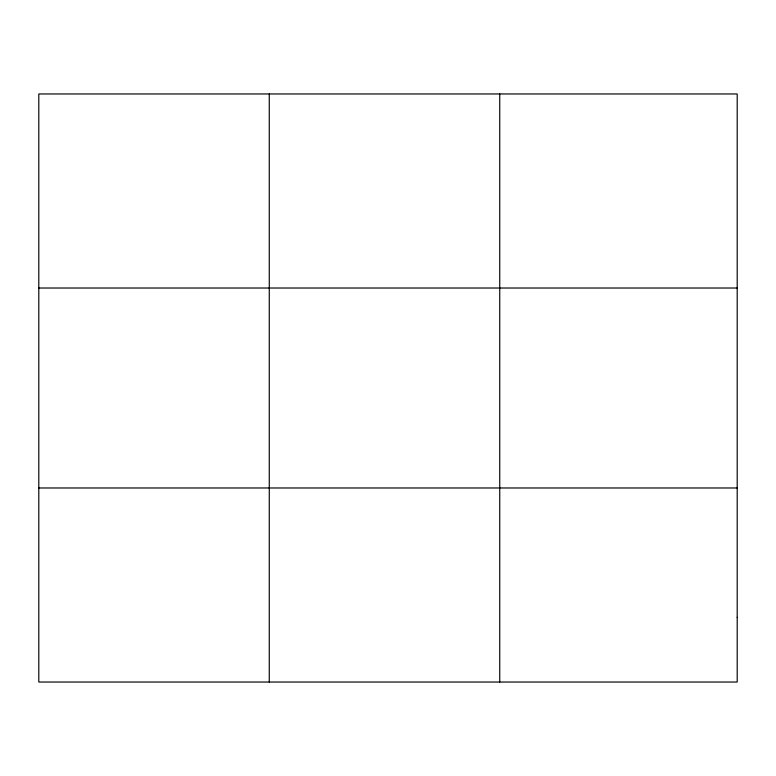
<?xml version="1.0" encoding="UTF-8"?>
<svg xmlns="http://www.w3.org/2000/svg" width="776" height="776" viewBox="0 0 776 776"><rect width="100%" height="100%" fill="white"/><g stroke="black" fill="none" stroke-linecap="round" stroke-linejoin="round"><path stroke-width="1.16" d="M269.272 93.964L269.272 682.036M499.744 93.964L499.744 682.036M38.8 288.022L737.2 288.022M38.8 487.978L737.2 487.978M737.2 617.347L737.2 682.036L38.8 682.036L38.8 93.964L737.2 93.964L737.2 617.347"/></g></svg>
